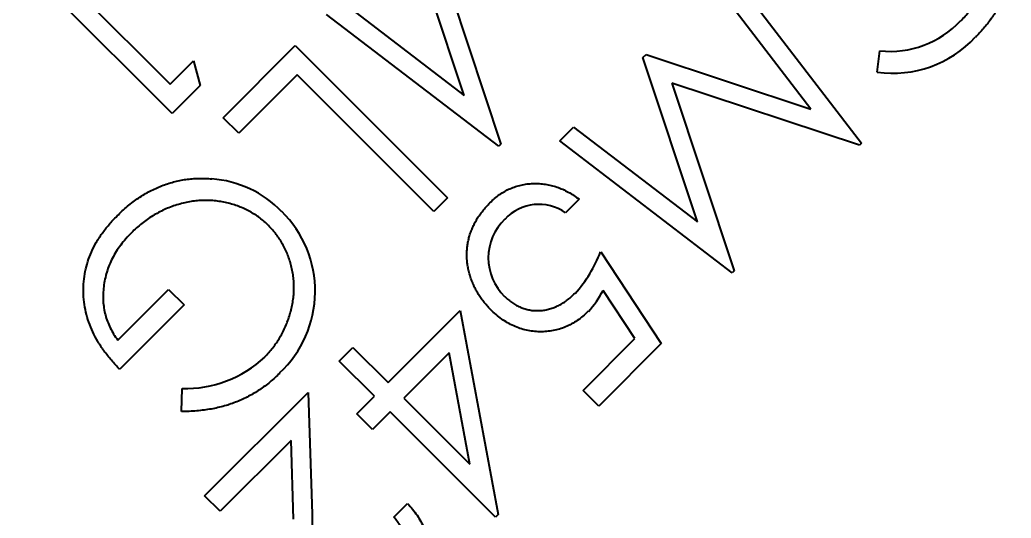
# Model space of a CAD drawing. Header units: inches. Extents: x 7.25 to 10.75, y 3.17 to 5.42.
# Drawn here: x 8.2123 to 8.312, y 4.4274 to 4.4776 of the extents above; entities that cross this region are included whole.
import ezdxf

# ---------------------------------------------------------------- set-up
doc = ezdxf.new("R2010")
doc.units = ezdxf.units.IN
doc.header["$LTSCALE"] = 0.5
doc.header["$MEASUREMENT"] = 0
doc.layers.add('Visible', color=7, linetype='Continuous', lineweight=40)

msp = doc.modelspace()

# ---------------------------------------------------------------- linework, layer by layer
at = {"layer": 'Visible'}
for p, q in [((8.257028462061479, 4.469989677314792), (8.251538208158555, 4.486534051366394)), ((8.213684176195475, 4.484870523952232), (8.22742514685754, 4.471129553290167)), ((8.227621446438427, 4.468185059576868), (8.212310079129269, 4.483496426886025)), ((8.25445203006234, 4.483951485005353), (8.260709079203103, 4.465082187792626)), ((8.283708609933086, 4.482513948592008), (8.296998704995302, 4.465181309035908)), ((8.291904117435104, 4.468625753244278), (8.282325311324026, 4.481130649982947)), ((8.24454503558947, 4.479540878797307), (8.257028462061479, 4.469989677314792)), ((8.260509712441264, 4.464882821030788), (8.24316480416136, 4.478160647369197)), ((8.232760926374368, 4.467756769582206), (8.240024010867174, 4.475019854075011)), ((8.240024010867174, 4.475019854075011), (8.255335378176332, 4.459708486765854)), ((8.275003950393145, 4.473809289052066), (8.275313735669231, 4.474119074328152)), ((8.275313735669231, 4.474119074328152), (8.291904117435104, 4.468625753244278)), ((8.298563595992448, 4.472349372477269), (8.298847230911928, 4.474482797715914)), ((8.22742514685754, 4.471129553290167), (8.22978074182818, 4.473485148260806)), ((8.22978074182818, 4.473485148260806), (8.230452454456527, 4.471016067594967)), ((8.280494204296069, 4.457264915000464), (8.275003950393145, 4.473809289052066)), ((8.240220310448061, 4.472075360361712), (8.234331323021461, 4.466186372935113)), ((8.253961281110124, 4.458334389699647), (8.240220310448061, 4.472075360361712)), ((8.296802405414416, 4.464985009455021), (8.27791777229693, 4.471226722691026)), ((8.27791777229693, 4.471226722691026), (8.284174821437693, 4.452357425478298)), ((8.230452454456527, 4.471016067594967), (8.227621446438427, 4.468185059576868)), ((8.234331323021461, 4.466186372935113), (8.232760926374368, 4.467756769582206)), ((8.26663054639595, 4.46543588505487), (8.26801077782406, 4.466816116482979)), ((8.26801077782406, 4.466816116482979), (8.280494204296069, 4.457264915000464)), ((8.283975454675854, 4.45215805871646), (8.26663054639595, 4.46543588505487)), ((8.296998704995302, 4.465181309035908), (8.296802405414416, 4.464985009455021)), ((8.260709079203103, 4.465082187792626), (8.260509712441264, 4.464882821030788)), ((8.255335378176332, 4.459708486765854), (8.253961281110124, 4.458334389699647)), ((8.268593542204815, 4.459546897628271), (8.267223601882296, 4.458176957305752)), ((8.27075283759457, 4.454246808944332), (8.276838124602055, 4.44502072864266)), ((8.284174821437693, 4.452357425478298), (8.283975454675854, 4.45215805871646)), ((8.22216074900649, 4.445378617361129), (8.227264538109543, 4.450482406464182)), ((8.227264538109543, 4.450482406464182), (8.228834934756636, 4.448912009817088)), ((8.274194214621987, 4.445517611956779), (8.270992077708774, 4.450369892221821)), ((8.228834934756636, 4.448912009817088), (8.222357048587376, 4.44243412364783)), ((8.249356183277927, 4.441094737024927), (8.256619267770732, 4.448357821517733)), ((8.256619267770732, 4.448357821517733), (8.260431773693265, 4.427829179410323)), ((8.26898614136659, 4.44030953870138), (8.274194214621987, 4.445517611956779)), ((8.24444869375576, 4.44325403241468), (8.245822790821967, 4.444628129480886)), ((8.245822790821967, 4.444628129480886), (8.249356183277927, 4.441094737024927)), ((8.276838124602055, 4.44502072864266), (8.270556538013683, 4.438739142054287)), ((8.247982086211719, 4.439720639958721), (8.24444869375576, 4.44325403241468)), ((8.255490545180633, 4.444088305633448), (8.25092657992502, 4.439524340377834)), ((8.257576228227554, 4.432874692075299), (8.255490545180633, 4.444088305633448)), ((8.228577291556721, 4.438176876487351), (8.228639097061267, 4.440488402357325)), ((8.270556538013683, 4.438739142054287), (8.26898614136659, 4.44030953870138)), ((8.230904022674583, 4.429709361333502), (8.241307900461575, 4.440113239120494)), ((8.241307900461575, 4.440113239120494), (8.24170663398525, 4.427838380953176)), ((8.24621538998374, 4.437953943730741), (8.247982086211719, 4.439720639958721)), ((8.25092657992502, 4.439524340377834), (8.257576228227554, 4.432874692075299)), ((8.247785786630834, 4.436383547083648), (8.24621538998374, 4.437953943730741)), ((8.249552482858812, 4.438150243311628), (8.247785786630834, 4.436383547083648)), ((8.26015266022669, 4.427550065943749), (8.249552482858812, 4.438150243311628)), ((8.239599543519683, 4.435264088884416), (8.232474419321676, 4.428138964686409)), ((8.239856929408125, 4.427344558503105), (8.239599673161988, 4.435264093095685)), ((8.232474419321676, 4.428138964686409), (8.230904022674583, 4.429709361333502)), ((8.249945082020586, 4.427550065943749), (8.251319179086792, 4.428924163009956)), ((8.260431773693265, 4.427829179410323), (8.26015266022669, 4.427550065943749))]:
    msp.add_line(p, q, dxfattribs=at)
for centre, radius, start, end in [((8.29983739658642, 4.484178090189633), 0.009745723033613013, 264.1686858985374, 316.8700951326315), ((8.300135422823592, 4.483542161051716), 0.0113026172039648, 262.006109326053, 317.2063906733329), ((8.23083828819682, 4.450779127530006), 0.01085114129055654, 43.9980856233473, 85.87226366944773), ((8.230773477989175, 4.450294840045699), 0.01125091055678941, 313.0058620052772, 45.54401228294969), ((8.26453663897159, 4.454386871360386), 0.004645914458614969, 54.66545202960886, 137.4850646421744), ((8.264818395298459, 4.453643943109103), 0.005377730144510276, 133.6728683927627, 226.0702219437141), ((8.257950623445092, 4.459221425520154), 0.01371940905196473, 318.1944543464836, 338.765132807878), ((8.261703834732467, 4.455255364154374), 0.01048799907440055, 318.0842154267069, 332.2563249995196), ((8.228868672449932, 4.452386878818052), 0.01190069102806902, 268.8946426058105, 312.7829405229913)]:
    msp.add_arc(centre, radius, start, end, dxfattribs=at)
for points, knots in [([(8.308727604953278, 4.492043679807864), (8.308996211219991, 4.491761466604128), (8.309524677280782, 4.491206229744221), (8.310206156307379, 4.490297304333075), (8.31078506861776, 4.489352504623315), (8.311252314047257, 4.48836557486336), (8.311619020983388, 4.487339994844839), (8.311871941108743, 4.486273152060043), (8.312020022405394, 4.485165554251221), (8.312057501061142, 4.48403049057442), (8.311991758500373, 4.482892607992036), (8.311818903618313, 4.48177651860495), (8.311525518436595, 4.480698163228073), (8.31113389001767, 4.47965036692933), (8.31062712217626, 4.47863924734597), (8.310007098495662, 4.477666159400529), (8.309284306597325, 4.476723608991757), (8.308730091018957, 4.476141612399397), (8.308448491486706, 4.475845897203765)], [0, 0, 0, 0, 0.06455784592971879, 0.1270135315497586, 0.1879548102020905, 0.248013912789634, 0.3077476818488375, 0.3682345146974855, 0.4294698439426695, 0.492743436746585, 0.556257768706083, 0.618216785543143, 0.679655475587555, 0.7412455456206289, 0.8034152647056969, 0.8668154615439919, 0.932328311949265, 1, 1, 1, 1]), ([(8.30696397590625, 4.477502174917496), (8.307115686781762, 4.477657420203494), (8.307417700512762, 4.477966469952801), (8.307824717551433, 4.478466309970387), (8.308204447515504, 4.478976503370489), (8.308543861779844, 4.4795094998944), (8.308848384496153, 4.480058764914741), (8.30912253225566, 4.480625363439501), (8.309349384547405, 4.48121404370743), (8.30955022537733, 4.481814802625487), (8.30970837938224, 4.482424661883855), (8.309825359390063, 4.483034352604855), (8.309902634046981, 4.483639798341657), (8.309939347899165, 4.484242238919804), (8.309937600821312, 4.484840801147242), (8.309890275068645, 4.485435092724436), (8.309804454125846, 4.486025338048083), (8.309678419866302, 4.486610380429663), (8.309515294601264, 4.487186719598542), (8.30930298185964, 4.487746480980188), (8.309058979333642, 4.48829394279799), (8.308772697854081, 4.488824126805874), (8.308450454557143, 4.489337923484465), (8.308087131180796, 4.489833678052694), (8.307692761220148, 4.490319795240266), (8.307397869953254, 4.490621690276496), (8.307249223734726, 4.490773866894004)], [0, 0, 0, 0, 0.04395321799080955, 0.087498508660125, 0.1304576079231672, 0.1727453749140395, 0.215394780970427, 0.2576399181299115, 0.3001412022856355, 0.3431082898522685, 0.3859103169284639, 0.4276692746243925, 0.468799915379596, 0.50947220035273, 0.549861877447962, 0.589957326837552, 0.6301457544048189, 0.6706075938813519, 0.711121353040231, 0.751363119132773, 0.791783587116817, 0.832465363994935, 0.873323918347277, 0.914546243100596, 0.9569252153312381, 1, 1, 1, 1]), ([(8.222090203844608, 4.457871245375993), (8.222265537621528, 4.458041599710497), (8.222611352338776, 4.458377593362452), (8.223149736216008, 4.458846180613035), (8.223693063133574, 4.459282060436631), (8.224249841898793, 4.459676581374788), (8.224812657122314, 4.460040658076537), (8.225388829577435, 4.460362340568769), (8.22597223834964, 4.460651170013811), (8.22656375434962, 4.460907623657847), (8.227165868197071, 4.461121514229088), (8.227775418788786, 4.461299637391043), (8.228393470820443, 4.461445282463463), (8.229021508156865, 4.461551763483024), (8.229659493817723, 4.461622944547964), (8.23030570947386, 4.46165597127498), (8.230961119103952, 4.461653682261996), (8.231399196891209, 4.461624728264925), (8.231619935060465, 4.461610138955693)], [0, 0, 0, 0, 0.0692365237083659, 0.1365567393230026, 0.202094157267331, 0.266464260366058, 0.3297688228727745, 0.391878965921428, 0.453270593103039, 0.514114664070463, 0.574389510365487, 0.634141663851327, 0.6939232874993251, 0.7541521963073881, 0.814470164130035, 0.875660630131173, 0.937348010628003, 1, 1, 1, 1]), ([(8.259603634836399, 4.459194171818865), (8.25975922452088, 4.459343700862683), (8.260065328844663, 4.459637881591924), (8.260567214661444, 4.460015596583847), (8.26107961589214, 4.460348980535699), (8.261616400111496, 4.460620540957744), (8.262173812374366, 4.460830661539415), (8.262748985868283, 4.460993199986078), (8.263343977437293, 4.461096955845723), (8.263954151931303, 4.461141787132627), (8.264565796223392, 4.461132238350547), (8.265172618976369, 4.461071400241093), (8.265770119110455, 4.460953921421692), (8.266358004802559, 4.460781834969613), (8.266936925002147, 4.460557137825872), (8.267500989566813, 4.460271463720964), (8.268059102889616, 4.459938011189062), (8.268413525840847, 4.459678637264766), (8.268593542204815, 4.459546897628271)], [0, 0, 0, 0, 0.06542953217144071, 0.1287248750926144, 0.1902605342716785, 0.250756550351335, 0.3108550608925595, 0.3707755203927195, 0.4318826388436725, 0.493798805978217, 0.55616728375856, 0.617293302292995, 0.678626837355787, 0.740678113105842, 0.802960100954136, 0.866785501461282, 0.93233849678283, 1, 1, 1, 1]), ([(8.237343294715691, 4.456892814652512), (8.237198812906986, 4.457030680242418), (8.236910243821326, 4.457306034957177), (8.236447186081504, 4.45768463347049), (8.235954108465679, 4.45802061461974), (8.235441057126884, 4.458325328560261), (8.234904574326714, 4.458596945043558), (8.234343074128647, 4.458833034821377), (8.233755747573026, 4.459032711392457), (8.233147587999666, 4.459193155485535), (8.232526341954738, 4.459319980259584), (8.231899172326816, 4.459403367254923), (8.23126975590032, 4.459438724186249), (8.230638683959409, 4.459436352231567), (8.230005054634002, 4.459391381792988), (8.229369123750649, 4.459296973304376), (8.228731816206006, 4.459162425262186), (8.228095722404145, 4.458984804856104), (8.227467469237505, 4.458766085856994), (8.226851162023715, 4.458513963540217), (8.226254862333299, 4.458217585130146), (8.225676526647064, 4.457883689968112), (8.225110996618772, 4.457518522664646), (8.224569602931345, 4.457106028659156), (8.224037801788008, 4.456667765362702), (8.223707424906449, 4.456344227588807), (8.2235409804346, 4.456181228671797)], [0, 0, 0, 0, 0.03899646507368835, 0.07788644377605271, 0.1166583326275844, 0.155425078977754, 0.194361169257915, 0.2340066397810485, 0.2742946202688765, 0.315417206521697, 0.356771852474778, 0.398060880598472, 0.438867115847572, 0.479803107183968, 0.521246364833295, 0.562815471860777, 0.605269167435956, 0.648388266479156, 0.6917094117251571, 0.735133523210111, 0.778356069816365, 0.821650514248758, 0.865515899090884, 0.909726261775214, 0.954519927030682, 1, 1, 1, 1]), ([(8.259658844093522, 4.448459038489127), (8.259536981499568, 4.448586725302949), (8.25929490317917, 4.44884037335379), (8.258956141323207, 4.449237841652097), (8.258652605625102, 4.449654842388868), (8.258376089704216, 4.450081848203455), (8.258132955024271, 4.450525879459185), (8.257913118780213, 4.450980700761116), (8.257731773366448, 4.451454117053996), (8.257574791122078, 4.451934892492714), (8.257447333722066, 4.452420889830321), (8.257361697268118, 4.452909696479816), (8.257296885604719, 4.453393425203038), (8.257272584290723, 4.453875470745279), (8.257285209155167, 4.454354212972172), (8.257332241008273, 4.454829437061383), (8.257407468997252, 4.455302616922181), (8.257523347377075, 4.455769935665056), (8.257664120736573, 4.456234112413094), (8.257849190465407, 4.456684493077463), (8.258056332025363, 4.457128834316008), (8.25830024366183, 4.457561815303517), (8.25857655371631, 4.457986274258334), (8.258889142609494, 4.45839948596081), (8.25922601120566, 4.458809642963776), (8.259476901763971, 4.459065121305932), (8.259603634836399, 4.459194171818865)], [0, 0, 0, 0, 0.0440164130260999, 0.087437982317095, 0.1301241410529548, 0.172561309710942, 0.2142176203315095, 0.2563024923207565, 0.298444485088429, 0.340535536034102, 0.382403570054752, 0.4236142451276405, 0.464222599324914, 0.504051785203381, 0.5438417755474609, 0.583548346914717, 0.623077685222173, 0.6632141983679041, 0.7035381757130891, 0.7439265941338961, 0.784531746158377, 0.825742421231266, 0.867751527246419, 0.910741225031106, 0.954912457172422, 1, 1, 1, 1]), ([(8.222357048587376, 4.44243412364783), (8.222071812511386, 4.442734284793023), (8.221513553985767, 4.443321754375128), (8.220780571030819, 4.444259637684111), (8.220156938248302, 4.445214140472149), (8.219639401960006, 4.446183671052003), (8.219235014258455, 4.447173174171041), (8.218939927735706, 4.448180217649201), (8.218764045797817, 4.449206292751579), (8.218687320264552, 4.450241163767211), (8.218729189179266, 4.451274589935891), (8.218875140116127, 4.452292028359641), (8.21913479620193, 4.453285778023576), (8.219507296155205, 4.454255514591043), (8.219987576294008, 4.455201907703655), (8.220579543515523, 4.456124351773426), (8.221280592567282, 4.457023398357188), (8.221816251117318, 4.45758435460553), (8.222090203844608, 4.457871245375993)], [0, 0, 0, 0, 0.071272277891841, 0.139492722424175, 0.204635418715339, 0.267405740386264, 0.328445597526984, 0.388397163141541, 0.447733931258266, 0.5073916212312181, 0.5667675553634339, 0.625478337516418, 0.684066505918797, 0.743248445815341, 0.804033357398258, 0.866498750699673, 0.931723237984159, 1, 1, 1, 1]), ([(8.2235409804346, 4.456181228671797), (8.223346612036154, 4.455978564286324), (8.222964938107426, 4.455580599839246), (8.222455384775595, 4.454944129521813), (8.2220039787723, 4.454294756548893), (8.221623413486007, 4.453623371079649), (8.221303996723835, 4.452935847623278), (8.221052496980336, 4.452229131482476), (8.220865196484645, 4.45150429451034), (8.220738626742701, 4.450768753249039), (8.220682081624297, 4.450033709241959), (8.220684674184005, 4.449310676793306), (8.22076349189403, 4.44860734233907), (8.220903378874976, 4.447920206813505), (8.221117121905879, 4.447254146365063), (8.221395279947227, 4.446604614361448), (8.221741036292066, 4.445974220079476), (8.2220198625545, 4.445578545433116), (8.22216074900649, 4.445378617361129)], [0, 0, 0, 0, 0.0706374792296333, 0.1387081667012168, 0.204939218304576, 0.2694691577684975, 0.3326712405379705, 0.3954982646253775, 0.457967056202697, 0.520866744975118, 0.583067902960643, 0.643277768133766, 0.702549021536313, 0.760882448959157, 0.819470670531676, 0.878256301833716, 0.938484855992891, 1, 1, 1, 1]), ([(8.236938426830113, 4.443667130390274), (8.237084983274748, 4.443817305618771), (8.237377716063389, 4.444117266589655), (8.237771776975162, 4.444603582560382), (8.238141007418097, 4.445105495747528), (8.238475151746238, 4.44563161730582), (8.23877902651772, 4.446178803341), (8.2390462992146, 4.44675042635413), (8.239283031060102, 4.447341990231248), (8.239482969078644, 4.447951944964951), (8.239650348818893, 4.448569738555163), (8.239771557259077, 4.449190090228394), (8.239856994412255, 4.449807370129721), (8.23989326017622, 4.450421611801444), (8.239885351689281, 4.451032145210165), (8.239844379927257, 4.451638943740605), (8.239758704108404, 4.452243102514485), (8.239625093128065, 4.452838553679217), (8.2394579592327, 4.453422748166791), (8.23925455046332, 4.453986562025063), (8.239023210151766, 4.454531216259485), (8.238747220111335, 4.455045835801156), (8.238449742087811, 4.455545431526549), (8.238116234805572, 4.456019639214417), (8.23774579552021, 4.456469665381027), (8.237477946307603, 4.456751255375159), (8.237343294715691, 4.456892814652512)], [0, 0, 0, 0, 0.04283958803987795, 0.0855680697099058, 0.1277138699986308, 0.1700619977179555, 0.212779250765207, 0.255471994748209, 0.298865862475313, 0.342847691632502, 0.386513064846008, 0.4295162389818075, 0.471868485768131, 0.513710002764695, 0.5550608530828189, 0.596512826479157, 0.637859457968486, 0.679560029003062, 0.721067725214812, 0.761889979569626, 0.801924772702277, 0.84181223616149, 0.881064880437985, 0.920636207329481, 0.9601026976366269, 1, 1, 1, 1]), ([(8.261091217597805, 4.449774859117258), (8.261216847553126, 4.449654815379942), (8.261461713323744, 4.449420837725722), (8.261860350266469, 4.449116458472838), (8.262272204540091, 4.448862060185786), (8.262700491157661, 4.448657958904207), (8.263138637064879, 4.448499603463723), (8.263593929906545, 4.448395596037339), (8.264061520108385, 4.448335828154614), (8.264540504145545, 4.448332967436393), (8.26502217624829, 4.448369218943802), (8.2654978558847, 4.448466566131967), (8.265965142541717, 4.448612111829759), (8.266423834240253, 4.44880719368104), (8.26687658697903, 4.449049960992753), (8.267317969453345, 4.449346219675546), (8.267751354584863, 4.449692764923833), (8.268023993430816, 4.449953623498554), (8.268164136871627, 4.450087711574296)], [0, 0, 0, 0, 0.0653576972243551, 0.12738890860719, 0.1883681164511445, 0.2472296756523015, 0.3056493723966355, 0.36333195497221, 0.422657047497494, 0.482689228294006, 0.543308012742742, 0.604131623917271, 0.664984439772343, 0.727232481679262, 0.791447473728812, 0.858041725988574, 0.9270297638544169, 1, 1, 1, 1]), ([(8.26948609186166, 4.448268873270144), (8.269311503284596, 4.448101441651542), (8.268968218521227, 4.447772229256674), (8.268405436227315, 4.447352596556119), (8.26783049373503, 4.446984994585366), (8.267226391398008, 4.446700339576219), (8.266606824685702, 4.446470875023937), (8.265963791538356, 4.446319184066346), (8.265301185678714, 4.446230219001438), (8.264623081526283, 4.446205099880278), (8.26394254104191, 4.446250673603855), (8.263274685151098, 4.44636676430634), (8.262621554849057, 4.446538305953956), (8.261991393920146, 4.446792870949941), (8.261374085626095, 4.447103656325191), (8.260781937257539, 4.447493682715599), (8.26020066473315, 4.44793994651396), (8.259841827778187, 4.44828373072979), (8.259658844093522, 4.448459038489127)], [0, 0, 0, 0, 0.06580032658840941, 0.1293798822483386, 0.1907832967406565, 0.2512930653898815, 0.310820339478684, 0.370369738553973, 0.430760296222481, 0.492597546973754, 0.554813324012388, 0.616090414690663, 0.6769309484451129, 0.738288916325084, 0.800784293902111, 0.864792621208956, 0.9310529642421991, 1, 1, 1, 1]), ([(8.238462815762935, 4.442050726028911), (8.238301750085705, 4.441894730529363), (8.237982375774985, 4.441585409785177), (8.23747976754233, 4.441152487068004), (8.236964006777884, 4.440747177092472), (8.23643465704059, 4.440368550587801), (8.235886116121863, 4.440025301774083), (8.235324210858424, 4.439709063327606), (8.234748309392126, 4.439419194148958), (8.234152403682678, 4.439164415609383), (8.233538149506746, 4.438937352008307), (8.232901917298278, 4.438736955004051), (8.23224141006429, 4.438568380168839), (8.231555178568048, 4.438431638958749), (8.230845346747872, 4.438319417835269), (8.230109869742591, 4.438246764003144), (8.229352063365003, 4.438190854814906), (8.228838108894104, 4.438181582118267), (8.228577291556721, 4.438176876487351)], [0, 0, 0, 0, 0.0616169448204974, 0.122179160819156, 0.182216270448318, 0.2418641286611215, 0.3009600556026175, 0.359969067873391, 0.419032918137868, 0.478068687013023, 0.537992581073221, 0.598960230329196, 0.661321078882263, 0.7252475688866921, 0.791220154152248, 0.858745971844815, 0.928317581412213, 1, 1, 1, 1]), ([(8.251319179086792, 4.428924163009956), (8.251492520103097, 4.428732910729854), (8.25183295724594, 4.428357296341596), (8.252272593047927, 4.427752925195216), (8.25265368826225, 4.427136114742884), (8.252958946442432, 4.426497580994839), (8.253201008351779, 4.425841619774085), (8.253377176518224, 4.425169100586676), (8.253481282171418, 4.424477092232838), (8.25351598258235, 4.423775632223962), (8.25349156721491, 4.423075875571831), (8.253392477747354, 4.422393595872454), (8.253228307710012, 4.421736682662415), (8.253005119783317, 4.421101564343186), (8.252707113689288, 4.420494357471116), (8.252349872287201, 4.419907693694495), (8.251925516470562, 4.419345305064063), (8.251596784754751, 4.419001736321814), (8.25142959760104, 4.4188270033181)], [0, 0, 0, 0, 0.0687907943906181, 0.1351032894311276, 0.1989786743106515, 0.261904299780856, 0.3234949693679695, 0.3851953779660515, 0.4469692387407745, 0.509764776703132, 0.5722505688473689, 0.6334051756611531, 0.693251162921753, 0.75258316278567, 0.812579266153421, 0.873275084920192, 0.935549942895029, 1, 1, 1, 1]), ([(8.24170663398525, 4.427838380953176), (8.241712979102223, 4.427542888216943), (8.241725166773362, 4.426975307144917), (8.241755616197848, 4.426159318285296), (8.24179547191636, 4.425413923612789), (8.241841708551975, 4.424737581403815), (8.241906445286068, 4.424131841519626), (8.241964726787995, 4.423593463504313), (8.242046921966983, 4.423126597861044), (8.242156399197906, 4.422599641801734), (8.242342753130998, 4.422008945443496), (8.24264382419147, 4.42136041697157), (8.243026662638679, 4.420765714273542), (8.243344251901084, 4.420422709580621), (8.243504002022744, 4.420250175279527)], [0, 0, 0, 0, 0.1108026438013186, 0.2128292023477705, 0.3061013098231115, 0.3906473211160105, 0.466924469360852, 0.534481039284031, 0.593586940965672, 0.644557004508718, 0.736200452629373, 0.825024025618865, 0.911985584829758, 1, 1, 1, 1]), ([(8.24992974611583, 4.420467945127074), (8.25004651009719, 4.42059071832351), (8.25027581527719, 4.420831824609709), (8.250575722637116, 4.421221119430898), (8.250838971297336, 4.421619879523878), (8.25104382921488, 4.422039959171958), (8.251217381130934, 4.422467806260344), (8.251338364587907, 4.422911844328373), (8.251419678836559, 4.423368555212929), (8.251453124617287, 4.423837288702286), (8.251437910764528, 4.424311152055934), (8.251372737380732, 4.424784975515932), (8.251257573423402, 4.425254847691857), (8.251098192191844, 4.425724140781834), (8.250884688552048, 4.426189208904779), (8.25061786499702, 4.426648291583255), (8.250308859558631, 4.427109418357045), (8.250068355191784, 4.427400743845178), (8.249945082020586, 4.427550065943749)], [0, 0, 0, 0, 0.06442989071542021, 0.126529667073554, 0.1867436668355235, 0.245897683478137, 0.304053106820992, 0.362195516217045, 0.420654638852461, 0.480330856318868, 0.5406628760855979, 0.600743511343273, 0.6619818568335171, 0.724480055372714, 0.789067141037212, 0.856333336778513, 0.9263620640115909, 1, 1, 1, 1])]:
    msp.add_open_spline(points, degree=3, knots=knots, dxfattribs=at)

doc.saveas('drawing.dxf')
